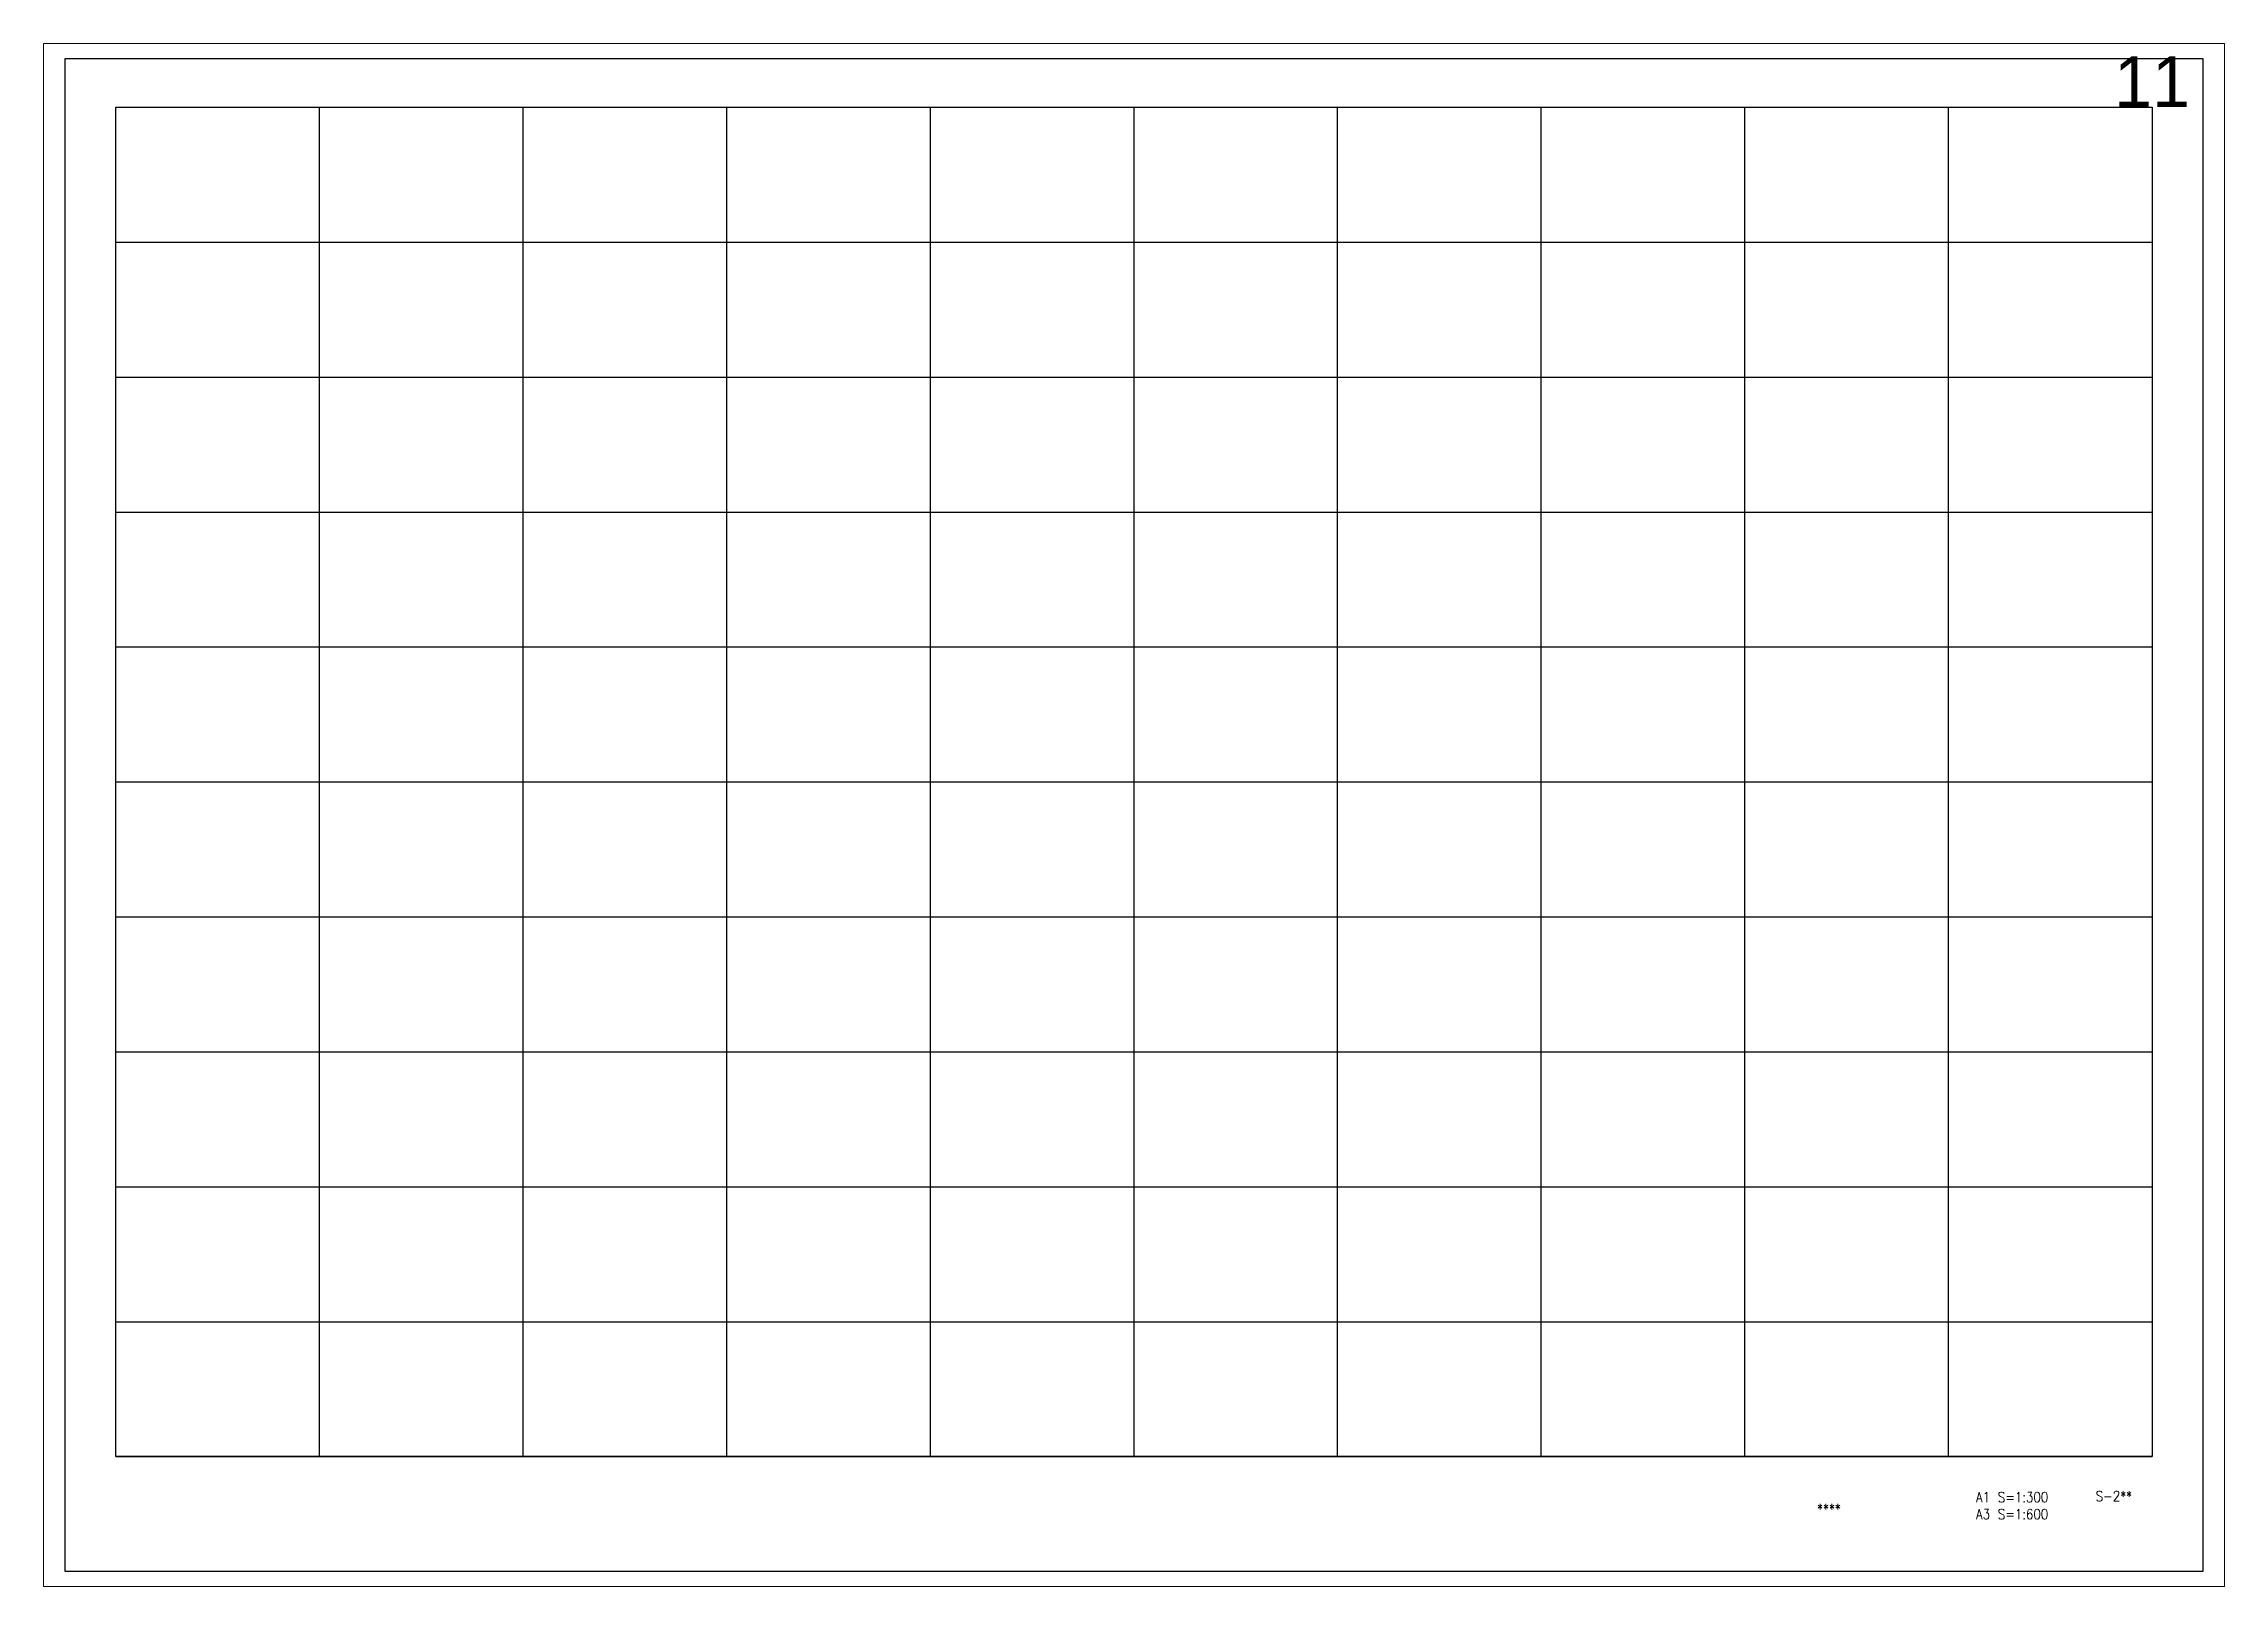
# Paper-space layout '11' of a CAD drawing. Extents: x -23 to 863, y -16 to 610.
# The model-space entities are those that its viewports show. They can reach past a viewport. Long polylines and large blocks are cut down to what shows.
import ezdxf
from ezdxf.enums import TextEntityAlignment as Align

# ---------------------------------------------------------------- set-up
doc = ezdxf.new("R2010")
doc.units = 0
doc.header["$MEASUREMENT"] = 0
doc.layers.get('Defpoints').update_dxf_attribs({"color": 251, "linetype": 'CONTINUOUS'})
doc.layers.add('99_レイアウト枠', color=251, linetype='CONTINUOUS', plot=False)
doc.layers.add('99_頁番号', color=6, linetype='CONTINUOUS')
doc.styles.add('DRACAD', font='txt', dxfattribs={"width": 0.85, "bigfont": 'extfont2'})
doc.styles.get("Standard").update_dxf_attribs({"font": 'Osaka.ttc'})

msp = doc.modelspace()

# ---------------------------------------------------------------- linework, layer by layer
at = {"layer": '99_レイアウト枠'}
for p, q in [((305000, -137250), (305000, -4750)), ((325000, -137250), (325000, -4750)), ((345000, -137250), (345000, -4750)), ((365000, -137250), (365000, -4750)), ((385000, -137250), (385000, -4750)), ((405000, -137250), (405000, -4750)), ((425000, -137250), (425000, -4750)), ((445000, -137250), (445000, -4750)), ((465000, -137250), (465000, -4750)), ((485000, -137250), (485000, -4750)), ((305000, -18000), (505000, -18000)), ((305000, -31250), (505000, -31250)), ((305000, -44500), (505000, -44500)), ((305000, -57750), (505000, -57750)), ((305000, -71000), (505000, -71000)), ((305000, -84250), (505000, -84250)), ((305000, -97500), (505000, -97500)), ((305000, -110750), (505000, -110750)), ((305000, -124000), (505000, -124000)), ((305000, -137250), (505000, -137250))]:
    msp.add_line(p, q, dxfattribs=at)
for points in [[(300000, -148500), (510000, -148500), (510000, 0), (300000, 0)], [(305000, -4750), (505000, -4750), (505000, -137250), (305000, -137250)]]:
    msp.add_lwpolyline(points, close=True, dxfattribs=at)

# ---------------------------------------------------------------- texts
msp.add_text('11', height=5000, dxfattribs=at).set_placement((505000, -4750), align=Align.CENTER)
at = {"layer": '99_頁番号', "char_height": 1000, "attachment_point": 5, "style": 'DRACAD'}
for s, insert in [('A1 S=1:300^JA3 S=1:600', (491250, -142060.8)), ('{S-2**}', (501250, -141125)), ('{  ****  }', (472500, -142375))]:
    msp.add_mtext(s, dxfattribs=dict(at, insert=insert))

psp = doc.layouts.new('11')

# ---------------------------------------------------------------- viewports
at = {"layer": 'Defpoints'}
psp.add_viewport(center=(420, 297), size=(885.46, 626.16), view_center_point=(405000, -74250), view_height=151474.0693, dxfattribs=at)

doc.saveas('drawing.dxf')
